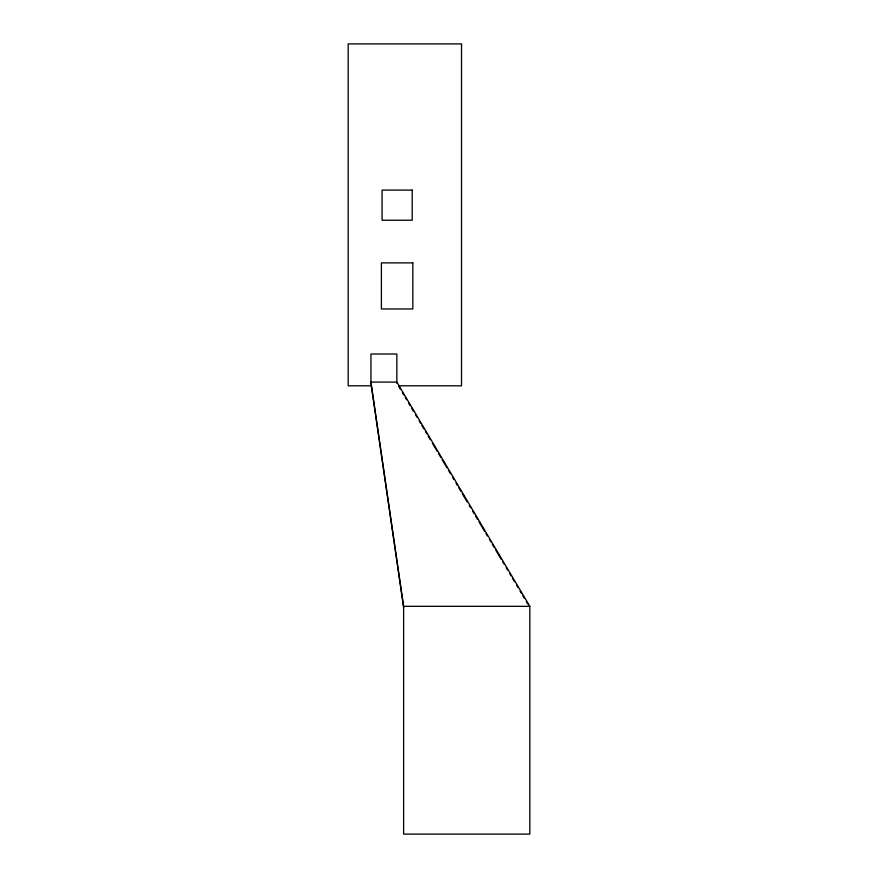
<?xml version="1.0" encoding="UTF-8"?>
<svg xmlns="http://www.w3.org/2000/svg" width="878" height="878" viewBox="0 0 878 878"><rect width="100%" height="100%" fill="white"/><g stroke="black" fill="none" stroke-linecap="round" stroke-linejoin="round"><path stroke-width="1.32" d="M371.394 385.804L348.182 385.804L348.182 43.9L461.521 43.9L461.521 385.804L398.7 385.804M403.617 606.325L529.818 606.325L529.818 834.1L403.617 834.1L403.617 606.325L370.944 382.084L396.856 382.084L529.818 606.325M398.941 386.814L400.335 389.163M402.42 392.685L403.814 395.034M405.208 397.383L406.602 399.731M408.687 403.254L410.081 405.603M411.475 407.952L413.56 411.475M415.645 414.987L417.039 417.335M419.135 420.858L420.518 423.207M421.912 425.556L424.008 429.079M425.391 431.427L426.785 433.776M428.179 436.125L430.264 439.648M432.36 443.171L437.233 451.391M438.627 453.739L440.712 457.262M442.106 459.611L446.979 467.82M448.373 470.169L450.458 473.692M452.543 477.215L453.937 479.564M456.022 483.087L457.416 485.435M458.81 487.784L460.895 491.307M462.289 493.655L467.162 501.876M469.258 505.399L470.641 507.736M472.737 511.259L474.131 513.608M475.514 515.957L477.61 519.48M479.004 521.828L484.568 531.223M485.962 533.572L487.356 535.92M489.441 539.443L490.835 541.792M492.229 544.14L494.314 547.663M495.708 550.012L501.272 559.396M502.666 561.744L504.06 564.093M506.145 567.616L507.539 569.965M509.635 573.488L511.018 575.836M512.412 578.185L514.508 581.708M516.593 585.231L517.987 587.58M520.072 591.103L521.466 593.451M522.86 595.8L524.254 598.148M526.339 601.66L527.733 604.009M403.617 607.532L370.944 383.291L370.944 354.01L396.856 354.01L396.856 383.291M412.199 190.098L382.073 190.098L382.073 220.224L412.199 220.224L412.199 190.098M412.836 262.884L381.403 262.884L381.403 308.957L412.836 308.957L412.836 262.884"/></g></svg>
